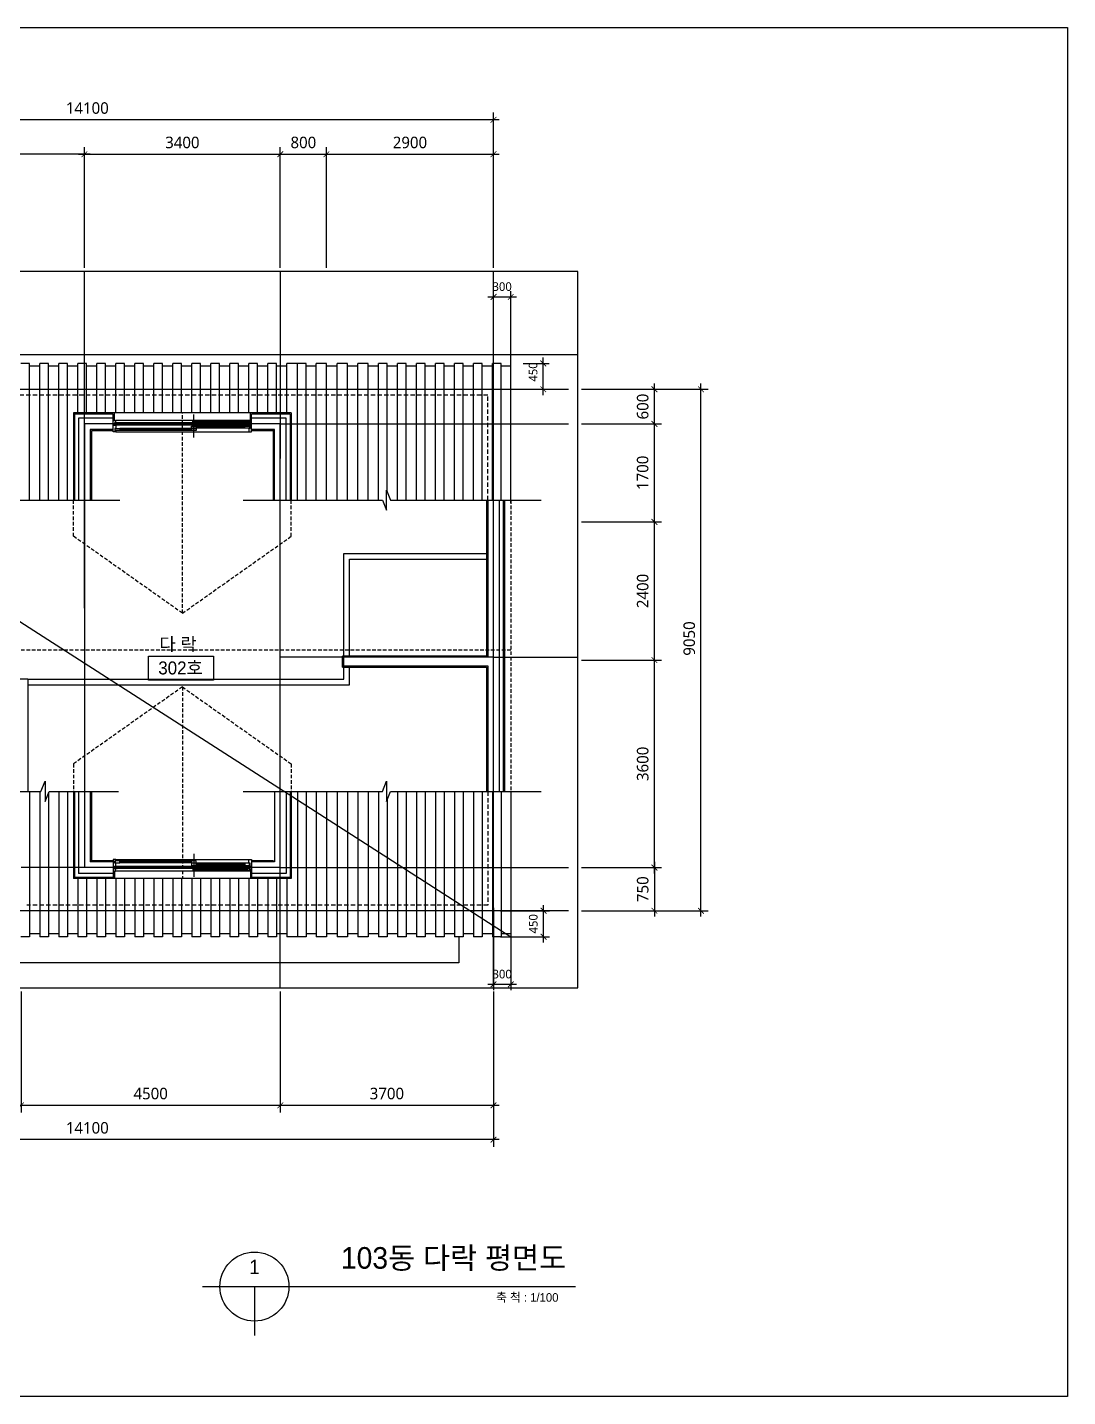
# Model space of a CAD drawing. Extents: x 11416736 to 11582377, y -14295679 to -14163266.
# Drawn here: x 11496206 to 11514260, y -14231663 to -14207903 of the extents above; entities that cross this region are included whole.
import ezdxf
from ezdxf.enums import TextEntityAlignment as Align

# ---------------------------------------------------------------- set-up
doc = ezdxf.new("R2010")
doc.units = 0
doc.header["$LTSCALE"] = 50
doc.header["$MEASUREMENT"] = 0
doc.linetypes.add('HID', pattern=[2.3, 1.5, -0.8])
doc.linetypes.add('HIDDEN', pattern=[0.375, 0.25, -0.125])
doc.layers.get('0').update_dxf_attribs({"linetype": 'CONTINUOUS'})
doc.layers.get('DEFPOINTS').update_dxf_attribs({"linetype": 'CONTINUOUS'})
for name, color, linetype in [('! 01 진한선', 2, 'CONTINUOUS'), ('! 02 중간선_01', 3, 'CONTINUOUS'), ('! 04 가는선_01', 253, 'CONTINUOUS'), ('! 05 가는선_02', 252, 'CONTINUOUS'), ('! 06 중심선', 11, 'CONTINUOUS'), ('! 10 계단', 9, 'CONTINUOUS'), ('! 19 점선', 13, 'HIDDEN'), ('! 22 text 진한선', 7, 'CONTINUOUS'), ('! 24 치수선', 1, 'CONTINUOUS'), ('! 32 스크린 75', 155, 'CONTINUOUS'), ('- 02 내력벽', 2, 'CONTINUOUS'), ('- 04 마감선 01', 125, 'CONTINUOUS'), ('6', 6, 'CONTINUOUS')]:
    doc.layers.add(name, color=color, linetype=linetype)
doc.styles.add('굴림', font='Gulim.ttf')
doc.styles.add('맑은 고딕', font='malgun.ttf')
doc.dimstyles.new('100-main', dxfattribs={"dimscale": 100, "dimtxt": 2, "dimasz": 1, "dimexe": 1.25, "dimexo": 0.625, "dimgap": 1, "dimtad": 1, "dimdec": 0, "dimtxsty": '맑은 고딕', "dimblk": 'ARCHTICK', "dimcen": 2.5, "dimdle": 1, "dimclrt": 7, "dimadec": 0, "dimazin": 0, "dimtfac": 1, "dimtdec": 0, "dimtix": 1, "dimtmove": 0, "dimatfit": 3, "dimldrblk": 'DOT', "dimfxl": 0, "dimarcsym": 0})
doc.dimstyles.new('100-sub', dxfattribs={"dimscale": 100, "dimtxt": 1.5, "dimasz": 1, "dimexe": 1, "dimexo": 0.625, "dimgap": 1, "dimtad": 1, "dimdec": 0, "dimtxsty": '맑은 고딕', "dimblk": 'ARCHTICK', "dimcen": 2.5, "dimdle": 1, "dimclrt": 7, "dimadec": 0, "dimazin": 0, "dimtfac": 1, "dimtdec": 0, "dimtix": 1, "dimtmove": 0, "dimatfit": 3, "dimldrblk": 'DOT', "dimfxl": 0, "dimarcsym": 0})

# ---------------------------------------------------------------- blocks, each defined once
blk = doc.blocks.new('_ARCHTICK')
at = {"color": 0, "linetype": 'ByBlock', "const_width": 0.15}
blk.add_lwpolyline([(-0.5, -0.5), (0.5, 0.5)], dxfattribs=at)
blk = doc.blocks.new('*D23')
at = {"layer": '! 24 치수선', "color": 0, "lineweight": -2}
for p, q in [((11504296, -14213853), (11504296, -14212480)), ((11504596, -14213853), (11504596, -14212480)), ((11504196, -14212580), (11504696, -14212580))]:
    blk.add_line(p, q, dxfattribs=at)
at = {"layer": 'DEFPOINTS', "color": 0}
for p in [(11504596, -14212580), (11504296, -14213916), (11504596, -14213916)]:
    blk.add_point(p, dxfattribs=at)
at = {"layer": '! 24 치수선', "color": 0, "linetype": 'ByBlock', "lineweight": -2, "xscale": 100, "yscale": 100, "zscale": 100, "rotation": 180}
blk.add_blockref('_ARCHTICK', (11504296, -14212580), dxfattribs=at)
at = {"layer": '! 24 치수선', "color": 0, "linetype": 'ByBlock', "lineweight": -2, "xscale": 100, "yscale": 100, "zscale": 100}
blk.add_blockref('_ARCHTICK', (11504596, -14212580), dxfattribs=at)
at = {"layer": '! 24 치수선', "color": 7, "ltscale": 30, "insert": (11504446, -14212402), "char_height": 150, "attachment_point": 5, "style": '맑은 고딕'}
blk.add_mtext('300', dxfattribs=at)
blk = doc.blocks.new('_Dot')
at = {"color": 0, "linetype": 'ByBlock', "lineweight": -2}
blk.add_line((-0.5, 0), (-1, 0), dxfattribs=at)
at = {"color": 0, "linetype": 'ByBlock', "const_width": 0.5}
blk.add_lwpolyline([(-0.25, 0, 1), (0.25, 0, 1)], format="xyb", close=True, dxfattribs=at)
blk = doc.blocks.new('*D24')
at = {"layer": '! 24 치수선', "color": 0, "lineweight": -2}
for p, q in [((11504296, -14223180), (11504296, -14224609)), ((11504596, -14223030), (11504596, -14224609)), ((11504696, -14224509), (11504196, -14224509))]:
    blk.add_line(p, q, dxfattribs=at)
at = {"layer": 'DEFPOINTS', "color": 0}
for p in [(11504596, -14222967), (11504296, -14223117), (11504296, -14224509)]:
    blk.add_point(p, dxfattribs=at)
at = {"layer": '! 24 치수선', "color": 0, "linetype": 'ByBlock', "lineweight": -2, "xscale": 100, "yscale": 100, "zscale": 100, "rotation": 180}
blk.add_blockref('_ARCHTICK', (11504296, -14224509), dxfattribs=at)
at = {"layer": '! 24 치수선', "color": 0, "linetype": 'ByBlock', "lineweight": -2, "xscale": 100, "yscale": 100, "zscale": 100}
blk.add_blockref('_ARCHTICK', (11504596, -14224509), dxfattribs=at)
at = {"layer": '! 24 치수선', "color": 7, "ltscale": 30, "insert": (11504446, -14224332), "char_height": 150, "attachment_point": 5, "style": '맑은 고딕'}
blk.add_mtext('300', dxfattribs=at)
blk = doc.blocks.new('*D25')
at = {"layer": '! 24 치수선', "color": 0, "lineweight": -2}
for p, q in [((11505160, -14214283), (11505160, -14213633)), ((11504808, -14213733), (11505260, -14213733)), ((11504808, -14214183), (11505260, -14214183))]:
    blk.add_line(p, q, dxfattribs=at)
at = {"layer": 'DEFPOINTS', "color": 0}
for p in [(11504746, -14213733), (11505160, -14213733), (11504746, -14214183)]:
    blk.add_point(p, dxfattribs=at)
at = {"layer": '! 24 치수선', "color": 0, "linetype": 'ByBlock', "lineweight": -2, "xscale": 100, "yscale": 100, "zscale": 100}
for p, rotation in [((11505160, -14213733), 90), ((11505160, -14214183), 270)]:
    blk.add_blockref('_ARCHTICK', p, dxfattribs=dict(at, rotation=rotation))
at = {"layer": '! 24 치수선', "color": 7, "ltscale": 30, "insert": (11504983, -14213883), "char_height": 150, "attachment_point": 5, "rotation": 90, "style": '맑은 고딕'}
blk.add_mtext('450', dxfattribs=at)
blk = doc.blocks.new('*D26')
at = {"layer": '! 24 치수선', "color": 0, "lineweight": -2}
for p, q in [((11505165, -14223783), (11505165, -14223133)), ((11504417, -14223233), (11505265, -14223233)), ((11504417, -14223683), (11505265, -14223683))]:
    blk.add_line(p, q, dxfattribs=at)
at = {"layer": 'DEFPOINTS', "color": 0}
for p in [(11504354, -14223233), (11505165, -14223233), (11504354, -14223683)]:
    blk.add_point(p, dxfattribs=at)
at = {"layer": '! 24 치수선', "color": 0, "linetype": 'ByBlock', "lineweight": -2, "xscale": 100, "yscale": 100, "zscale": 100}
for p, rotation in [((11505165, -14223233), 90), ((11505165, -14223683), 270)]:
    blk.add_blockref('_ARCHTICK', p, dxfattribs=dict(at, rotation=rotation))
at = {"layer": '! 24 치수선', "color": 7, "ltscale": 30, "insert": (11504987, -14223458), "char_height": 150, "attachment_point": 5, "rotation": 90, "style": '맑은 고딕'}
blk.add_mtext('450', dxfattribs=at)
blk = doc.blocks.new('*D42')
at = {"layer": '! 24 치수선', "color": 0, "lineweight": -2}
for p, q in [((11496096, -14224635), (11496096, -14226733)), ((11500596, -14224635), (11500596, -14226733)), ((11495996, -14226608), (11500696, -14226608))]:
    blk.add_line(p, q, dxfattribs=at)
at = {"layer": 'DEFPOINTS', "color": 0}
for p in [(11496096, -14224572), (11500596, -14224572), (11500596, -14226608)]:
    blk.add_point(p, dxfattribs=at)
at = {"layer": '! 24 치수선', "color": 0, "linetype": 'ByBlock', "lineweight": -2, "xscale": 100, "yscale": 100, "zscale": 100, "rotation": 180}
blk.add_blockref('_ARCHTICK', (11496096, -14226608), dxfattribs=at)
at = {"layer": '! 24 치수선', "color": 0, "linetype": 'ByBlock', "lineweight": -2, "xscale": 100, "yscale": 100, "zscale": 100}
blk.add_blockref('_ARCHTICK', (11500596, -14226608), dxfattribs=at)
at = {"layer": '! 24 치수선', "color": 7, "ltscale": 30, "insert": (11498346, -14226405), "char_height": 200, "attachment_point": 5, "style": '맑은 고딕'}
blk.add_mtext('4500', dxfattribs=at)
blk = doc.blocks.new('*D43')
at = {"layer": '! 24 치수선', "color": 0, "lineweight": -2}
for p, q in [((11500596, -14224635), (11500596, -14226733)), ((11504296, -14224635), (11504296, -14226733)), ((11500496, -14226608), (11504396, -14226608))]:
    blk.add_line(p, q, dxfattribs=at)
at = {"layer": 'DEFPOINTS', "color": 0}
for p in [(11500596, -14224572), (11504296, -14224572), (11504296, -14226608)]:
    blk.add_point(p, dxfattribs=at)
at = {"layer": '! 24 치수선', "color": 0, "linetype": 'ByBlock', "lineweight": -2, "xscale": 100, "yscale": 100, "zscale": 100, "rotation": 180}
blk.add_blockref('_ARCHTICK', (11500596, -14226608), dxfattribs=at)
at = {"layer": '! 24 치수선', "color": 0, "linetype": 'ByBlock', "lineweight": -2, "xscale": 100, "yscale": 100, "zscale": 100}
blk.add_blockref('_ARCHTICK', (11504296, -14226608), dxfattribs=at)
at = {"layer": '! 24 치수선', "color": 7, "ltscale": 30, "insert": (11502446, -14226405), "char_height": 200, "attachment_point": 5, "style": '맑은 고딕'}
blk.add_mtext('3700', dxfattribs=at)
blk = doc.blocks.new('*D44')
at = {"layer": '! 24 치수선', "color": 0, "lineweight": -2}
for p, q in [((11490196, -14224635), (11490196, -14227329)), ((11504296, -14224635), (11504296, -14227329)), ((11504396, -14227204), (11490096, -14227204))]:
    blk.add_line(p, q, dxfattribs=at)
at = {"layer": 'DEFPOINTS', "color": 0}
for p in [(11490196, -14224572), (11504296, -14224572), (11490196, -14227204)]:
    blk.add_point(p, dxfattribs=at)
at = {"layer": '! 24 치수선', "color": 0, "linetype": 'ByBlock', "lineweight": -2, "xscale": 100, "yscale": 100, "zscale": 100, "rotation": 180}
blk.add_blockref('_ARCHTICK', (11490196, -14227204), dxfattribs=at)
at = {"layer": '! 24 치수선', "color": 0, "linetype": 'ByBlock', "lineweight": -2, "xscale": 100, "yscale": 100, "zscale": 100}
blk.add_blockref('_ARCHTICK', (11504296, -14227204), dxfattribs=at)
at = {"layer": '! 24 치수선', "color": 7, "ltscale": 30, "insert": (11497246, -14227000), "char_height": 200, "attachment_point": 5, "style": '맑은 고딕'}
blk.add_mtext('14100', dxfattribs=at)
blk = doc.blocks.new('*D46')
at = {"layer": '! 24 치수선', "color": 0, "lineweight": -2}
for p, q in [((11507897, -14223333), (11507897, -14214083)), ((11505821, -14214183), (11508022, -14214183)), ((11505821, -14223233), (11508022, -14223233))]:
    blk.add_line(p, q, dxfattribs=at)
at = {"layer": 'DEFPOINTS', "color": 0}
for p in [(11505759, -14214183), (11507897, -14214183), (11505759, -14223233)]:
    blk.add_point(p, dxfattribs=at)
at = {"layer": '! 24 치수선', "color": 0, "linetype": 'ByBlock', "lineweight": -2, "xscale": 100, "yscale": 100, "zscale": 100}
for p, rotation in [((11507897, -14214183), 90), ((11507897, -14223233), 270)]:
    blk.add_blockref('_ARCHTICK', p, dxfattribs=dict(at, rotation=rotation))
at = {"layer": '! 24 치수선', "color": 7, "ltscale": 30, "insert": (11507694, -14218508), "char_height": 200, "attachment_point": 5, "rotation": 90, "style": '맑은 고딕'}
blk.add_mtext('9050', dxfattribs=at)
blk = doc.blocks.new('*D47')
at = {"layer": '! 24 치수선', "color": 0, "lineweight": -2}
for p, q in [((11505821, -14218883), (11507214, -14218883)), ((11507089, -14222583), (11507089, -14218783)), ((11505821, -14222483), (11507214, -14222483))]:
    blk.add_line(p, q, dxfattribs=at)
at = {"layer": 'DEFPOINTS', "color": 0}
for p in [(11505759, -14218883), (11507089, -14218883), (11505759, -14222483)]:
    blk.add_point(p, dxfattribs=at)
at = {"layer": '! 24 치수선', "color": 0, "linetype": 'ByBlock', "lineweight": -2, "xscale": 100, "yscale": 100, "zscale": 100}
for p, rotation in [((11507089, -14218883), 90), ((11507089, -14222483), 270)]:
    blk.add_blockref('_ARCHTICK', p, dxfattribs=dict(at, rotation=rotation))
at = {"layer": '! 24 치수선', "color": 7, "ltscale": 30, "insert": (11506886, -14220683), "char_height": 200, "attachment_point": 5, "rotation": 90, "style": '맑은 고딕'}
blk.add_mtext('3600', dxfattribs=at)
blk = doc.blocks.new('*D48')
at = {"layer": '! 24 치수선', "color": 0, "lineweight": -2}
for p, q in [((11505821, -14214783), (11507214, -14214783)), ((11507089, -14216583), (11507089, -14214683)), ((11505821, -14216483), (11507214, -14216483))]:
    blk.add_line(p, q, dxfattribs=at)
at = {"layer": 'DEFPOINTS', "color": 0}
for p in [(11505759, -14214783), (11507089, -14214783), (11505759, -14216483)]:
    blk.add_point(p, dxfattribs=at)
at = {"layer": '! 24 치수선', "color": 0, "linetype": 'ByBlock', "lineweight": -2, "xscale": 100, "yscale": 100, "zscale": 100}
for p, rotation in [((11507089, -14214783), 90), ((11507089, -14216483), 270)]:
    blk.add_blockref('_ARCHTICK', p, dxfattribs=dict(at, rotation=rotation))
at = {"layer": '! 24 치수선', "color": 7, "ltscale": 30, "insert": (11506885, -14215633), "char_height": 200, "attachment_point": 5, "rotation": 90, "style": '맑은 고딕'}
blk.add_mtext('1700', dxfattribs=at)
blk = doc.blocks.new('*D49')
at = {"layer": '! 24 치수선', "color": 0, "lineweight": -2}
for p, q in [((11507089, -14214883), (11507089, -14214083)), ((11505821, -14214183), (11507214, -14214183)), ((11505821, -14214783), (11507214, -14214783))]:
    blk.add_line(p, q, dxfattribs=at)
at = {"layer": 'DEFPOINTS', "color": 0}
for p in [(11505759, -14214183), (11507089, -14214183), (11505759, -14214783)]:
    blk.add_point(p, dxfattribs=at)
at = {"layer": '! 24 치수선', "color": 0, "linetype": 'ByBlock', "lineweight": -2, "xscale": 100, "yscale": 100, "zscale": 100}
for p, rotation in [((11507089, -14214183), 90), ((11507089, -14214783), 270)]:
    blk.add_blockref('_ARCHTICK', p, dxfattribs=dict(at, rotation=rotation))
at = {"layer": '! 24 치수선', "color": 7, "ltscale": 30, "insert": (11506886, -14214483), "char_height": 200, "attachment_point": 5, "rotation": 90, "style": '맑은 고딕'}
blk.add_mtext('600', dxfattribs=at)
blk = doc.blocks.new('*D50')
at = {"layer": '! 24 치수선', "color": 0, "lineweight": -2}
for p, q in [((11505821, -14222483), (11507214, -14222483)), ((11507089, -14222383), (11507089, -14223333)), ((11505821, -14223233), (11507214, -14223233))]:
    blk.add_line(p, q, dxfattribs=at)
at = {"layer": 'DEFPOINTS', "color": 0}
for p in [(11505759, -14222483), (11505759, -14223233), (11507089, -14223233)]:
    blk.add_point(p, dxfattribs=at)
at = {"layer": '! 24 치수선', "color": 0, "linetype": 'ByBlock', "lineweight": -2, "xscale": 100, "yscale": 100, "zscale": 100}
for p, rotation in [((11507089, -14222483), 90), ((11507089, -14223233), 270)]:
    blk.add_blockref('_ARCHTICK', p, dxfattribs=dict(at, rotation=rotation))
at = {"layer": '! 24 치수선', "color": 7, "ltscale": 30, "insert": (11506886, -14222858), "char_height": 200, "attachment_point": 5, "rotation": 90, "style": '맑은 고딕'}
blk.add_mtext('750', dxfattribs=at)
blk = doc.blocks.new('*D51')
at = {"layer": '! 24 치수선', "color": 0, "lineweight": -2}
for p, q in [((11505821, -14216483), (11507214, -14216483)), ((11507089, -14218983), (11507089, -14216383)), ((11505821, -14218883), (11507214, -14218883))]:
    blk.add_line(p, q, dxfattribs=at)
at = {"layer": 'DEFPOINTS', "color": 0}
for p in [(11505759, -14216483), (11507089, -14216483), (11505759, -14218883)]:
    blk.add_point(p, dxfattribs=at)
at = {"layer": '! 24 치수선', "color": 0, "linetype": 'ByBlock', "lineweight": -2, "xscale": 100, "yscale": 100, "zscale": 100}
for p, rotation in [((11507089, -14216483), 90), ((11507089, -14218883), 270)]:
    blk.add_blockref('_ARCHTICK', p, dxfattribs=dict(at, rotation=rotation))
at = {"layer": '! 24 치수선', "color": 7, "ltscale": 30, "insert": (11506886, -14217683), "char_height": 200, "attachment_point": 5, "rotation": 90, "style": '맑은 고딕'}
blk.add_mtext('2400', dxfattribs=at)
blk = doc.blocks.new('*D52')
at = {"layer": '! 24 치수선', "color": 0, "lineweight": -2}
for p, q in [((11497096, -14210104), (11500696, -14210104)), ((11497196, -14212077), (11497196, -14209979)), ((11500596, -14212077), (11500596, -14209979))]:
    blk.add_line(p, q, dxfattribs=at)
at = {"layer": 'DEFPOINTS', "color": 0}
for p in [(11500596, -14210104), (11497196, -14212139), (11500596, -14212139)]:
    blk.add_point(p, dxfattribs=at)
at = {"layer": '! 24 치수선', "color": 0, "linetype": 'ByBlock', "lineweight": -2, "xscale": 100, "yscale": 100, "zscale": 100, "rotation": 180}
blk.add_blockref('_ARCHTICK', (11497196, -14210104), dxfattribs=at)
at = {"layer": '! 24 치수선', "color": 0, "linetype": 'ByBlock', "lineweight": -2, "xscale": 100, "yscale": 100, "zscale": 100}
blk.add_blockref('_ARCHTICK', (11500596, -14210104), dxfattribs=at)
at = {"layer": '! 24 치수선', "color": 7, "ltscale": 30, "insert": (11498896, -14209901), "char_height": 200, "attachment_point": 5, "style": '맑은 고딕'}
blk.add_mtext('3400', dxfattribs=at)
blk = doc.blocks.new('*D53')
at = {"layer": '! 24 치수선', "color": 0, "lineweight": -2}
for p, q in [((11501296, -14210104), (11504396, -14210104)), ((11501396, -14212077), (11501396, -14209979)), ((11504296, -14212077), (11504296, -14209979))]:
    blk.add_line(p, q, dxfattribs=at)
at = {"layer": 'DEFPOINTS', "color": 0}
for p in [(11504296, -14210104), (11501396, -14212139), (11504296, -14212139)]:
    blk.add_point(p, dxfattribs=at)
at = {"layer": '! 24 치수선', "color": 0, "linetype": 'ByBlock', "lineweight": -2, "xscale": 100, "yscale": 100, "zscale": 100, "rotation": 180}
blk.add_blockref('_ARCHTICK', (11501396, -14210104), dxfattribs=at)
at = {"layer": '! 24 치수선', "color": 0, "linetype": 'ByBlock', "lineweight": -2, "xscale": 100, "yscale": 100, "zscale": 100}
blk.add_blockref('_ARCHTICK', (11504296, -14210104), dxfattribs=at)
at = {"layer": '! 24 치수선', "color": 7, "ltscale": 30, "insert": (11502846, -14209901), "char_height": 200, "attachment_point": 5, "style": '맑은 고딕'}
blk.add_mtext('2900', dxfattribs=at)
blk = doc.blocks.new('*D54')
at = {"layer": '! 24 치수선', "color": 0, "lineweight": -2}
for p, q in [((11490196, -14212077), (11490196, -14209383)), ((11504296, -14212077), (11504296, -14209383)), ((11504396, -14209508), (11490096, -14209508))]:
    blk.add_line(p, q, dxfattribs=at)
at = {"layer": 'DEFPOINTS', "color": 0}
for p in [(11490196, -14209508), (11490196, -14212139), (11504296, -14212139)]:
    blk.add_point(p, dxfattribs=at)
at = {"layer": '! 24 치수선', "color": 0, "linetype": 'ByBlock', "lineweight": -2, "xscale": 100, "yscale": 100, "zscale": 100, "rotation": 180}
blk.add_blockref('_ARCHTICK', (11490196, -14209508), dxfattribs=at)
at = {"layer": '! 24 치수선', "color": 0, "linetype": 'ByBlock', "lineweight": -2, "xscale": 100, "yscale": 100, "zscale": 100}
blk.add_blockref('_ARCHTICK', (11504296, -14209508), dxfattribs=at)
at = {"layer": '! 24 치수선', "color": 7, "ltscale": 30, "insert": (11497246, -14209304), "char_height": 200, "attachment_point": 5, "style": '맑은 고딕'}
blk.add_mtext('14100', dxfattribs=at)
blk = doc.blocks.new('*D55')
at = {"layer": '! 24 치수선', "color": 0, "lineweight": -2}
for p, q in [((11497296, -14210104), (11494196, -14210104)), ((11494296, -14212077), (11494296, -14209979)), ((11497196, -14212077), (11497196, -14209979))]:
    blk.add_line(p, q, dxfattribs=at)
at = {"layer": 'DEFPOINTS', "color": 0}
for p in [(11494296, -14210104), (11494296, -14212139), (11497196, -14212139)]:
    blk.add_point(p, dxfattribs=at)
at = {"layer": '! 24 치수선', "color": 0, "linetype": 'ByBlock', "lineweight": -2, "xscale": 100, "yscale": 100, "zscale": 100, "rotation": 180}
blk.add_blockref('_ARCHTICK', (11494296, -14210104), dxfattribs=at)
at = {"layer": '! 24 치수선', "color": 0, "linetype": 'ByBlock', "lineweight": -2, "xscale": 100, "yscale": 100, "zscale": 100}
blk.add_blockref('_ARCHTICK', (11497196, -14210104), dxfattribs=at)
at = {"layer": '! 24 치수선', "color": 7, "ltscale": 30, "insert": (11495746, -14209901), "char_height": 200, "attachment_point": 5, "style": '맑은 고딕'}
blk.add_mtext('2900', dxfattribs=at)
blk = doc.blocks.new('*D56')
at = {"layer": '! 24 치수선', "color": 0, "lineweight": -2}
for p, q in [((11500496, -14210104), (11501496, -14210104)), ((11500596, -14212077), (11500596, -14209979)), ((11501396, -14212077), (11501396, -14209979))]:
    blk.add_line(p, q, dxfattribs=at)
at = {"layer": 'DEFPOINTS', "color": 0}
for p in [(11501396, -14210104), (11500596, -14212139), (11501396, -14212139)]:
    blk.add_point(p, dxfattribs=at)
at = {"layer": '! 24 치수선', "color": 0, "linetype": 'ByBlock', "lineweight": -2, "xscale": 100, "yscale": 100, "zscale": 100, "rotation": 180}
blk.add_blockref('_ARCHTICK', (11500596, -14210104), dxfattribs=at)
at = {"layer": '! 24 치수선', "color": 0, "linetype": 'ByBlock', "lineweight": -2, "xscale": 100, "yscale": 100, "zscale": 100}
blk.add_blockref('_ARCHTICK', (11501396, -14210104), dxfattribs=at)
at = {"layer": '! 24 치수선', "color": 7, "ltscale": 30, "insert": (11500996, -14209901), "char_height": 200, "attachment_point": 5, "style": '맑은 고딕'}
blk.add_mtext('800', dxfattribs=at)

msp = doc.modelspace()

# ---------------------------------------------------------------- linework, layer by layer
at = {"layer": '! 01 진한선'}
for points in [[(11493722.9, -14216105.9), (11495587.6, -14216105.9), (11495657.6, -14216280.9), (11495657.6, -14215930.9), (11495727.6, -14216105.9), (11497813.2, -14216105.9)], [(11499953.5, -14216105.9), (11502368.9, -14216105.9), (11502438.9, -14216280.9), (11502438.9, -14215930.9), (11502508.9, -14216105.9), (11505122.5, -14216105.9)], [(11495524.2, -14221161.1), (11496442.1, -14221161.1), (11496512.1, -14220986.1), (11496512.1, -14221336.1), (11496582.1, -14221161.1), (11497785.1, -14221161.1)], [(11499953.5, -14221161.1), (11502368.9, -14221161.1), (11502438.9, -14220986.1), (11502438.9, -14221336.1), (11502508.9, -14221161.1), (11505122.5, -14221161.1)]]:
    msp.add_lwpolyline(points, dxfattribs=at)
at = {"layer": '! 02 중간선_01', "color": 3}
for p, q in [((11496239.9, -14213733.5), (11496089.9, -14213733.5)), ((11496419.9, -14213783.5), (11496239.9, -14213783.5)), ((11496569.9, -14213733.5), (11496419.9, -14213733.5)), ((11496749.9, -14213783.5), (11496569.9, -14213783.5)), ((11496899.9, -14213733.5), (11496749.9, -14213733.5)), ((11497079.9, -14213783.5), (11496899.9, -14213783.5)), ((11497229.9, -14213733.5), (11497079.9, -14213733.5)), ((11497409.9, -14213783.5), (11497229.9, -14213783.5)), ((11497559.9, -14213733.5), (11497409.9, -14213733.5)), ((11497739.9, -14213783.5), (11497559.9, -14213783.5)), ((11497889.9, -14213733.5), (11497739.9, -14213733.5)), ((11498069.9, -14213783.5), (11497889.9, -14213783.5)), ((11498219.9, -14213733.5), (11498069.9, -14213733.5)), ((11498399.9, -14213783.5), (11498219.9, -14213783.5)), ((11498549.9, -14213733.5), (11498399.9, -14213733.5)), ((11498729.9, -14213783.5), (11498549.9, -14213783.5)), ((11498879.9, -14213733.5), (11498729.9, -14213733.5)), ((11499059.9, -14213783.5), (11498879.9, -14213783.5)), ((11499209.9, -14213733.5), (11499059.9, -14213733.5)), ((11499389.9, -14213783.5), (11499209.9, -14213783.5)), ((11499539.9, -14213733.5), (11499389.9, -14213733.5)), ((11499719.9, -14213783.5), (11499539.9, -14213783.5)), ((11499869.9, -14213733.5), (11499719.9, -14213733.5)), ((11500049.9, -14213783.5), (11499869.9, -14213783.5)), ((11500199.9, -14213733.5), (11500049.9, -14213733.5)), ((11500379.9, -14213783.5), (11500199.9, -14213783.5)), ((11500529.9, -14213733.5), (11500379.9, -14213733.5)), ((11500709.9, -14213783.5), (11500529.9, -14213783.5)), ((11500895.9, -14213733.5), (11500709.9, -14213733.5)), ((11501045.9, -14213733.5), (11500859.9, -14213733.5)), ((11501045.9, -14213783.5), (11501045.9, -14213733.5)), ((11501219.9, -14213783.5), (11501045.9, -14213783.5)), ((11501399.9, -14213733.5), (11501219.9, -14213733.5)), ((11501579.9, -14213783.5), (11501399.9, -14213783.5)), ((11501759.9, -14213733.5), (11501579.9, -14213733.5)), ((11501939.9, -14213783.5), (11501759.9, -14213783.5)), ((11502119.9, -14213733.5), (11501939.9, -14213733.5)), ((11502299.9, -14213783.5), (11502119.9, -14213783.5)), ((11502449.9, -14213733.5), (11502299.9, -14213733.5)), ((11502629.9, -14213783.5), (11502449.9, -14213783.5)), ((11502779.9, -14213733.5), (11502629.9, -14213733.5)), ((11502959.9, -14213783.5), (11502779.9, -14213783.5)), ((11503109.9, -14213733.5), (11502959.9, -14213733.5)), ((11503289.9, -14213783.5), (11503109.9, -14213783.5)), ((11503439.9, -14213733.5), (11503289.9, -14213733.5)), ((11503619.9, -14213783.5), (11503439.9, -14213783.5)), ((11503769.9, -14213733.5), (11503619.9, -14213733.5)), ((11503949.9, -14213783.5), (11503769.9, -14213783.5)), ((11504099.9, -14213733.5), (11503949.9, -14213733.5)), ((11504279.9, -14213783.5), (11504099.9, -14213783.5)), ((11504429.9, -14213733.5), (11504279.9, -14213733.5)), ((11504595.9, -14213783.5), (11504429.9, -14213783.5)), ((11504595.9, -14216155.9), (11504595.9, -14213783.5)), ((11504595.9, -14221161.1), (11504595.9, -14223633.5)), ((11496239.9, -14223683.5), (11496089.9, -14223683.5)), ((11496419.9, -14223633.5), (11496239.9, -14223633.5)), ((11496569.9, -14223683.5), (11496419.9, -14223683.5)), ((11496749.9, -14223633.5), (11496569.9, -14223633.5)), ((11496899.9, -14223683.5), (11496749.9, -14223683.5)), ((11497079.9, -14223633.5), (11496899.9, -14223633.5)), ((11497229.9, -14223683.5), (11497079.9, -14223683.5)), ((11497409.9, -14223633.5), (11497229.9, -14223633.5)), ((11497559.9, -14223683.5), (11497409.9, -14223683.5)), ((11497739.9, -14223633.5), (11497559.9, -14223633.5)), ((11497889.9, -14223683.5), (11497739.9, -14223683.5)), ((11498069.9, -14223633.5), (11497889.9, -14223633.5)), ((11498219.9, -14223683.5), (11498069.9, -14223683.5)), ((11498399.9, -14223633.5), (11498219.9, -14223633.5)), ((11498549.9, -14223683.5), (11498399.9, -14223683.5)), ((11498729.9, -14223633.5), (11498549.9, -14223633.5)), ((11498879.9, -14223683.5), (11498729.9, -14223683.5)), ((11499059.9, -14223633.5), (11498879.9, -14223633.5)), ((11499209.9, -14223683.5), (11499059.9, -14223683.5)), ((11499389.9, -14223633.5), (11499209.9, -14223633.5)), ((11499539.9, -14223683.5), (11499389.9, -14223683.5)), ((11499719.9, -14223633.5), (11499539.9, -14223633.5)), ((11499869.9, -14223683.5), (11499719.9, -14223683.5)), ((11500049.9, -14223633.5), (11499869.9, -14223633.5)), ((11500199.9, -14223683.5), (11500049.9, -14223683.5)), ((11500379.9, -14223633.5), (11500199.9, -14223633.5)), ((11500529.9, -14223683.5), (11500379.9, -14223683.5)), ((11500709.9, -14223633.5), (11500529.9, -14223633.5)), ((11500895.9, -14223683.5), (11500709.9, -14223683.5)), ((11500895.9, -14223683.5), (11500895.9, -14223683.5)), ((11501045.9, -14223683.5), (11500895.9, -14223683.5)), ((11501219.9, -14223633.5), (11501045.9, -14223633.5)), ((11501045.9, -14223633.5), (11501045.9, -14223683.5)), ((11501399.9, -14223683.5), (11501219.9, -14223683.5)), ((11501579.9, -14223633.5), (11501399.9, -14223633.5)), ((11501759.9, -14223683.5), (11501579.9, -14223683.5)), ((11501939.9, -14223633.5), (11501759.9, -14223633.5)), ((11502119.9, -14223683.5), (11501939.9, -14223683.5)), ((11502299.9, -14223633.5), (11502119.9, -14223633.5)), ((11502449.9, -14223683.5), (11502299.9, -14223683.5)), ((11502629.9, -14223633.5), (11502449.9, -14223633.5)), ((11502779.9, -14223683.5), (11502629.9, -14223683.5)), ((11502959.9, -14223633.5), (11502779.9, -14223633.5)), ((11503109.9, -14223683.5), (11502959.9, -14223683.5)), ((11503289.9, -14223633.5), (11503109.9, -14223633.5)), ((11503439.9, -14223683.5), (11503289.9, -14223683.5)), ((11503619.9, -14223633.5), (11503439.9, -14223633.5)), ((11503769.9, -14223683.5), (11503619.9, -14223683.5)), ((11503949.9, -14223633.5), (11503769.9, -14223633.5)), ((11504099.9, -14223683.5), (11503949.9, -14223683.5)), ((11504279.9, -14223633.5), (11504099.9, -14223633.5)), ((11504429.9, -14223683.5), (11504279.9, -14223683.5)), ((11504595.9, -14223633.5), (11504429.9, -14223633.5))]:
    msp.add_line(p, q, dxfattribs=at)
at = {"layer": '! 04 가는선_01', "ltscale": 30}
for p, q in [((11496239.9, -14216105.9), (11496239.9, -14213733.5)), ((11496419.9, -14216105.9), (11496419.9, -14213733.5)), ((11496569.9, -14216105.9), (11496569.9, -14213733.5)), ((11496749.9, -14216105.9), (11496749.9, -14213733.5)), ((11496899.9, -14216105.9), (11496899.9, -14213733.5)), ((11497079.9, -14214593.5), (11497079.9, -14213733.5)), ((11497229.9, -14214593.5), (11497229.9, -14213733.5)), ((11497409.9, -14214593.5), (11497409.9, -14213733.5)), ((11497559.9, -14214593.5), (11497559.9, -14213733.5)), ((11497739.9, -14214593.5), (11497739.9, -14213733.5)), ((11497889.9, -14214593.5), (11497889.9, -14213733.5)), ((11498069.9, -14214593.5), (11498069.9, -14213733.5)), ((11498219.9, -14214593.5), (11498219.9, -14213733.5)), ((11498399.9, -14214593.5), (11498399.9, -14213733.5)), ((11498549.9, -14214593.5), (11498549.9, -14213733.5)), ((11498729.9, -14214593.5), (11498729.9, -14213733.5)), ((11498879.9, -14214593.5), (11498879.9, -14213733.5)), ((11499059.9, -14214593.5), (11499059.9, -14213733.5)), ((11499209.9, -14214593.5), (11499209.9, -14213733.5)), ((11499389.9, -14214593.5), (11499389.9, -14213733.5)), ((11499539.9, -14214593.5), (11499539.9, -14213733.5)), ((11499719.9, -14214593.5), (11499719.9, -14213733.5)), ((11499869.9, -14214593.5), (11499869.9, -14213733.5)), ((11500049.9, -14214593.5), (11500049.9, -14213733.5)), ((11500199.9, -14214593.5), (11500199.9, -14213733.5)), ((11500379.9, -14214593.5), (11500379.9, -14213733.5)), ((11500529.9, -14214593.5), (11500529.9, -14213733.5)), ((11500709.9, -14214593.5), (11500709.9, -14213733.5)), ((11500895.9, -14216105.9), (11500895.9, -14213733.5)), ((11501045.9, -14216105.9), (11501045.9, -14213783.5)), ((11501219.9, -14216105.9), (11501219.9, -14213733.5)), ((11501399.9, -14216105.9), (11501399.9, -14213733.5)), ((11501579.9, -14216105.9), (11501579.9, -14213733.5)), ((11501759.9, -14216105.9), (11501759.9, -14213733.5)), ((11501939.9, -14216105.9), (11501939.9, -14213733.5)), ((11502119.9, -14216105.9), (11502119.9, -14213733.5)), ((11502299.9, -14216105.9), (11502299.9, -14213733.5)), ((11502449.9, -14215958.4), (11502449.9, -14213733.5)), ((11502629.9, -14216105.9), (11502629.9, -14213733.5)), ((11502779.9, -14216105.9), (11502779.9, -14213733.5)), ((11502959.9, -14216105.9), (11502959.9, -14213733.5)), ((11503109.9, -14216105.9), (11503109.9, -14213733.5)), ((11503289.9, -14216105.9), (11503289.9, -14213733.5)), ((11503439.9, -14216105.9), (11503439.9, -14213733.5)), ((11503619.9, -14216105.9), (11503619.9, -14213733.5)), ((11503769.9, -14216105.9), (11503769.9, -14213733.5)), ((11503949.9, -14216105.9), (11503949.9, -14213733.5)), ((11504099.9, -14216105.9), (11504099.9, -14213733.5)), ((11504279.9, -14216105.9), (11504279.9, -14213733.5)), ((11504429.9, -14216105.9), (11504429.9, -14213733.5)), ((11496239.9, -14221161.1), (11496239.9, -14223683.5)), ((11496419.9, -14221161.1), (11496419.9, -14223683.5)), ((11496569.9, -14221191.7), (11496569.9, -14223683.5)), ((11496749.9, -14221161.1), (11496749.9, -14223683.5)), ((11496899.9, -14221161.1), (11496899.9, -14223683.5)), ((11500895.9, -14221161.1), (11500895.9, -14223683.5)), ((11501045.9, -14221161.1), (11501045.9, -14223633.5)), ((11501219.9, -14221161.1), (11501219.9, -14223683.5)), ((11501399.9, -14221161.1), (11501399.9, -14223683.5)), ((11501579.9, -14221161.1), (11501579.9, -14223683.5)), ((11501759.9, -14221161.1), (11501759.9, -14223683.5)), ((11501939.9, -14221161.1), (11501939.9, -14223683.5)), ((11502119.9, -14221161.1), (11502119.9, -14223683.5)), ((11502299.9, -14221161.1), (11502299.9, -14223683.5)), ((11502449.9, -14221308.6), (11502449.9, -14223683.5)), ((11502629.9, -14221161.1), (11502629.9, -14223683.5)), ((11502779.9, -14221161.1), (11502779.9, -14223683.5)), ((11502959.9, -14221161.1), (11502959.9, -14223683.5)), ((11503109.9, -14221161.1), (11503109.9, -14223683.5)), ((11503289.9, -14221161.1), (11503289.9, -14223683.5)), ((11503439.9, -14221161.1), (11503439.9, -14223683.5)), ((11503619.9, -14221161.1), (11503619.9, -14223683.5)), ((11503769.9, -14221161.1), (11503769.9, -14223683.5)), ((11503949.9, -14221161.1), (11503949.9, -14223683.5)), ((11504099.9, -14221161.1), (11504099.9, -14223683.5)), ((11504279.9, -14221161.1), (11504279.9, -14223683.5)), ((11504429.9, -14221161.1), (11504429.9, -14223683.5)), ((11497079.9, -14222673.5), (11497079.9, -14223683.5)), ((11497229.9, -14222673.5), (11497229.9, -14223683.5)), ((11497409.9, -14222673.5), (11497409.9, -14223683.5)), ((11497559.9, -14222673.5), (11497559.9, -14223683.5)), ((11497739.9, -14222673.5), (11497739.9, -14223683.5)), ((11497889.9, -14222673.5), (11497889.9, -14223683.5)), ((11498069.9, -14222673.5), (11498069.9, -14223683.5)), ((11498219.9, -14222673.5), (11498219.9, -14223683.5)), ((11498399.9, -14222673.5), (11498399.9, -14223683.5)), ((11498549.9, -14222673.5), (11498549.9, -14223683.5)), ((11498729.9, -14222673.5), (11498729.9, -14223683.5)), ((11498879.9, -14222673.5), (11498879.9, -14223683.5)), ((11499059.9, -14222673.5), (11499059.9, -14223683.5)), ((11499209.9, -14222673.5), (11499209.9, -14223683.5)), ((11499389.9, -14222673.5), (11499389.9, -14223683.5)), ((11499539.9, -14222673.5), (11499539.9, -14223683.5)), ((11499719.9, -14222673.5), (11499719.9, -14223683.5)), ((11499869.9, -14222673.5), (11499869.9, -14223683.5)), ((11500049.9, -14222673.5), (11500049.9, -14223683.5)), ((11500199.9, -14222673.5), (11500199.9, -14223683.5)), ((11500379.9, -14222673.5), (11500379.9, -14223683.5)), ((11500529.9, -14222673.5), (11500529.9, -14223683.5)), ((11500709.9, -14222673.5), (11500709.9, -14223683.5))]:
    msp.add_line(p, q, dxfattribs=at)
at = {"layer": '! 05 가는선_02', "ltscale": 30}
for p, q in [((11500075.9, -14214593.5), (11497715.9, -14214593.5)), ((11500075.9, -14222673.5), (11497715.9, -14222673.5))]:
    msp.add_line(p, q, dxfattribs=at)
at = {"layer": '! 06 중심선'}
for p, q in [((11497195.9, -14217983.5), (11497195.9, -14212139.5)), ((11500595.9, -14212139.5), (11500595.9, -14215383.5)), ((11504295.9, -14224572.5), (11504295.9, -14212139.5)), ((11504295.9, -14224572.5), (11504295.9, -14212139.5)), ((11505758.9, -14213583.5), (11488562.5, -14213583.5)), ((11494295.9, -14214183.5), (11505595.9, -14214183.5)), ((11500595.9, -14214783.5), (11497195.9, -14214783.5)), ((11497195.9, -14214783.5), (11497195.9, -14222483.5)), ((11500595.9, -14214783.5), (11505596.8, -14214783.5)), ((11500595.9, -14224572.5), (11500595.9, -14214783.5)), ((11504295.9, -14218833.5), (11500595.9, -14218833.5)), ((11504295.9, -14218833.5), (11505758.9, -14218833.5)), ((11500595.9, -14224572.5), (11500595.9, -14221883.5)), ((11500595.9, -14222483.5), (11496095.9, -14222483.5)), ((11500595.9, -14222483.5), (11505595.9, -14222483.5)), ((11505595.9, -14223233.5), (11490195.9, -14223233.5))]:
    msp.add_line(p, q, dxfattribs=at)
at = {"layer": '! 10 계단', "ltscale": 30}
msp.add_lwpolyline([(11503695.9, -14223683.5), (11503695.9, -14224133.5), (11493120.9, -14224133.5), (11493120.9, -14223683.5)], dxfattribs=at)
at = {"layer": '! 19 점선', "linetype": 'HIDDEN', "ltscale": 5}
for p, q in [((11498895.9, -14218069.3), (11498895.9, -14214593.5)), ((11497005.9, -14216733.8), (11497005.9, -14216105.9)), ((11500785.9, -14216733.8), (11500785.9, -14216105.9)), ((11504595.9, -14216105.9), (11504595.9, -14221161.1)), ((11498895.9, -14218069.3), (11497005.9, -14216733.8)), ((11498895.9, -14218069.3), (11500785.9, -14216733.8)), ((11504595.9, -14218708.5), (11490195.9, -14218708.5)), ((11498895.9, -14219348), (11497005.9, -14220683.5)), ((11498895.9, -14219348), (11498895.9, -14222673.5)), ((11498895.9, -14219348), (11500785.9, -14220683.5)), ((11497005.9, -14220683.5), (11497005.9, -14221161.1)), ((11500785.9, -14220683.5), (11500785.9, -14221161.1))]:
    msp.add_line(p, q, dxfattribs=at)
at = {"layer": '! 22 text 진한선', "color": 3}
for p, q in [((11499248.1, -14229755), (11505721.8, -14229755)), ((11500147, -14229755), (11500147, -14230602.2))]:
    msp.add_line(p, q, dxfattribs=at)
msp.add_circle((11500147, -14229753.2), 599.3, dxfattribs=at)
at = {"layer": '! 32 스크린 75'}
for p, q in [((11499095.9, -14215021), (11499095.9, -14214621)), ((11499075.9, -14214766.5), (11497725.9, -14214766.5)), ((11500075.9, -14214723.5), (11497735.9, -14214723.5)), ((11500050.9, -14214803.5), (11497740.9, -14214803.5)), ((11499075.9, -14214777.5), (11497765.9, -14214777.5)), ((11499075.9, -14214785.5), (11497765.9, -14214785.5)), ((11499075.9, -14214796.5), (11497765.9, -14214796.5)), ((11499055.9, -14214864), (11497810.9, -14214864)), ((11499055.9, -14214881), (11497810.9, -14214881)), ((11500025.9, -14214730.5), (11499075.9, -14214730.5)), ((11500025.9, -14214741.5), (11499115.9, -14214741.5)), ((11500025.9, -14214749.5), (11499115.9, -14214749.5)), ((11500025.9, -14214760.5), (11499115.9, -14214760.5)), ((11499980.9, -14214823), (11499135.9, -14214823)), ((11499980.9, -14214840), (11499135.9, -14214840)), ((11499980.9, -14214858), (11499135.9, -14214858)), ((11497740.9, -14214923.5), (11500050.9, -14214923.5)), ((11499055.9, -14214899), (11497810.9, -14214899)), ((11499095.9, -14222246), (11499095.9, -14222646)), ((11497740.9, -14222343.5), (11500050.9, -14222343.5)), ((11500050.9, -14222463.5), (11497740.9, -14222463.5)), ((11499075.9, -14222470.5), (11497765.9, -14222470.5)), ((11499075.9, -14222481.5), (11497765.9, -14222481.5)), ((11499075.9, -14222489.5), (11497765.9, -14222489.5)), ((11499055.9, -14222368), (11497810.9, -14222368)), ((11499055.9, -14222386), (11497810.9, -14222386)), ((11499055.9, -14222403), (11497810.9, -14222403)), ((11499980.9, -14222409), (11499135.9, -14222409)), ((11499980.9, -14222427), (11499135.9, -14222427)), ((11499980.9, -14222444), (11499135.9, -14222444)), ((11499075.9, -14222500.5), (11497725.9, -14222500.5)), ((11500075.9, -14222543.5), (11497735.9, -14222543.5)), ((11500025.9, -14222536.5), (11499075.9, -14222536.5)), ((11500025.9, -14222506.5), (11499115.9, -14222506.5)), ((11500025.9, -14222517.5), (11499115.9, -14222517.5)), ((11500025.9, -14222525.5), (11499115.9, -14222525.5))]:
    msp.add_line(p, q, dxfattribs=at)
for points in [[(11497695.9, -14214748.5), (11497695.9, -14214723.5), (11497735.9, -14214723.5), (11497735.9, -14214763.5), (11497715.9, -14214763.5), (11497715.9, -14214803.5), (11497695.9, -14214803.5), (11497695.9, -14214778.5)], [(11500095.9, -14214748.5), (11500095.9, -14214723.5), (11500075.9, -14214723.5), (11500075.9, -14214763.5), (11500055.9, -14214763.5), (11500055.9, -14214803.5), (11500095.9, -14214803.5), (11500095.9, -14214778.5)], [(11497695.9, -14222518.5), (11497695.9, -14222543.5), (11497735.9, -14222543.5), (11497735.9, -14222503.5), (11497715.9, -14222503.5), (11497715.9, -14222463.5), (11497695.9, -14222463.5), (11497695.9, -14222488.5)], [(11500095.9, -14222518.5), (11500095.9, -14222543.5), (11500075.9, -14222543.5), (11500075.9, -14222503.5), (11500055.9, -14222503.5), (11500055.9, -14222463.5), (11500095.9, -14222463.5), (11500095.9, -14222488.5)]]:
    msp.add_lwpolyline(points, dxfattribs=at)
for points in [[(11497695.9, -14214803.5), (11497740.9, -14214803.5), (11497740.9, -14214861), (11497720.9, -14214861), (11497720.9, -14214902), (11497740.9, -14214902), (11497740.9, -14214923.5), (11497695.9, -14214923.5)], [(11497765.9, -14214796.5), (11497725.9, -14214796.5), (11497725.9, -14214766.5), (11497765.9, -14214766.5)], [(11497810.9, -14214899), (11497730.9, -14214899), (11497730.9, -14214864), (11497810.9, -14214864)], [(11499135.9, -14214858), (11499055.9, -14214858), (11499055.9, -14214823), (11499135.9, -14214823)], [(11499135.9, -14214899), (11499055.9, -14214899), (11499055.9, -14214864), (11499135.9, -14214864)], [(11499115.9, -14214760.5), (11499075.9, -14214760.5), (11499075.9, -14214730.5), (11499115.9, -14214730.5)], [(11499115.9, -14214796.5), (11499075.9, -14214796.5), (11499075.9, -14214766.5), (11499115.9, -14214766.5)], [(11500060.9, -14214858), (11499980.9, -14214858), (11499980.9, -14214823), (11500060.9, -14214823)], [(11500065.9, -14214760.5), (11500025.9, -14214760.5), (11500025.9, -14214730.5), (11500065.9, -14214730.5)], [(11500095.9, -14214803.5), (11500050.9, -14214803.5), (11500050.9, -14214820), (11500070.9, -14214820), (11500070.9, -14214861), (11500050.9, -14214861), (11500050.9, -14214923.5), (11500095.9, -14214923.5)], [(11497695.9, -14222463.5), (11497740.9, -14222463.5), (11497740.9, -14222406), (11497720.9, -14222406), (11497720.9, -14222365), (11497740.9, -14222365), (11497740.9, -14222343.5), (11497695.9, -14222343.5)], [(11497765.9, -14222470.5), (11497725.9, -14222470.5), (11497725.9, -14222500.5), (11497765.9, -14222500.5)], [(11497810.9, -14222368), (11497730.9, -14222368), (11497730.9, -14222403), (11497810.9, -14222403)], [(11499135.9, -14222368), (11499055.9, -14222368), (11499055.9, -14222403), (11499135.9, -14222403)], [(11499135.9, -14222409), (11499055.9, -14222409), (11499055.9, -14222444), (11499135.9, -14222444)], [(11499115.9, -14222470.5), (11499075.9, -14222470.5), (11499075.9, -14222500.5), (11499115.9, -14222500.5)], [(11500060.9, -14222409), (11499980.9, -14222409), (11499980.9, -14222444), (11500060.9, -14222444)], [(11500095.9, -14222463.5), (11500050.9, -14222463.5), (11500050.9, -14222447), (11500070.9, -14222447), (11500070.9, -14222406), (11500050.9, -14222406), (11500050.9, -14222343.5), (11500095.9, -14222343.5)], [(11499115.9, -14222506.5), (11499075.9, -14222506.5), (11499075.9, -14222536.5), (11499115.9, -14222536.5)], [(11500065.9, -14222506.5), (11500025.9, -14222506.5), (11500025.9, -14222536.5), (11500065.9, -14222536.5)]]:
    msp.add_lwpolyline(points, close=True, dxfattribs=at)
at = {"layer": '- 02 내력벽', "linetype": 'HID'}
for p, q in [((11504195.9, -14214283.5), (11494395.9, -14214283.5)), ((11504195.9, -14216105.9), (11504195.9, -14214283.5)), ((11504195.9, -14221161.1), (11504195.9, -14223133.5)), ((11504195.9, -14223133.5), (11496195.9, -14223133.5))]:
    msp.add_line(p, q, dxfattribs=at)
at = {"layer": '- 02 내력벽', "ltscale": 30}
for p, q in [((11497695.9, -14214683.5), (11497095.9, -14214683.5)), ((11497095.9, -14214683.5), (11497095.9, -14216105.9)), ((11497695.9, -14214883.5), (11497295.9, -14214883.5)), ((11497295.9, -14214883.5), (11497295.9, -14216105.9)), ((11500695.9, -14214683.5), (11500095.9, -14214683.5)), ((11500495.9, -14214883.5), (11500095.9, -14214883.5)), ((11500495.9, -14216105.9), (11500495.9, -14214883.5)), ((11504195.9, -14216105.9), (11504195.9, -14218833.5)), ((11504395.9, -14216105.9), (11504395.9, -14221161.1)), ((11504195.9, -14218833.5), (11501695.9, -14218833.5)), ((11501695.9, -14218983.5), (11501695.9, -14218833.5)), ((11501695.9, -14218983.5), (11504195.9, -14218983.5)), ((11504195.9, -14218983.5), (11504195.9, -14221161.1)), ((11497095.9, -14221161.1), (11497095.9, -14222583.5)), ((11497295.9, -14221161.1), (11497295.9, -14222383.5)), ((11500495.9, -14221161.1), (11500495.9, -14222383.5)), ((11497695.9, -14222383.5), (11497295.9, -14222383.5)), ((11500495.9, -14222383.5), (11500095.9, -14222383.5)), ((11497695.9, -14222583.5), (11497095.9, -14222583.5)), ((11500695.9, -14222583.5), (11500095.9, -14222583.5))]:
    msp.add_line(p, q, dxfattribs=at)
at = {"layer": '- 02 내력벽'}
for p, q in [((11497695.9, -14214883.5), (11497695.9, -14214683.5)), ((11500095.9, -14214883.5), (11500095.9, -14214683.5)), ((11500695.9, -14216105.9), (11500695.9, -14214683.5)), ((11500695.9, -14221161.1), (11500695.9, -14222583.5)), ((11497695.9, -14222383.5), (11497695.9, -14222583.5)), ((11500095.9, -14222383.5), (11500095.9, -14222583.5))]:
    msp.add_line(p, q, dxfattribs=at)
at = {"layer": '- 04 마감선 01'}
for p, q in [((11497715.9, -14214593.5), (11497005.9, -14214593.5)), ((11497005.9, -14214593.5), (11497005.9, -14216105.9)), ((11497695.9, -14214613.5), (11497025.9, -14214613.5)), ((11497025.9, -14214613.5), (11497025.9, -14216105.9)), ((11497695.9, -14214683.5), (11497695.9, -14214613.5)), ((11497715.9, -14214723.5), (11497715.9, -14214593.5)), ((11500785.9, -14214593.5), (11500075.9, -14214593.5)), ((11500075.9, -14214723.5), (11500075.9, -14214593.5)), ((11500765.9, -14214613.5), (11500095.9, -14214613.5)), ((11500095.9, -14214683.5), (11500095.9, -14214613.5)), ((11500765.9, -14214613.5), (11500765.9, -14216105.9)), ((11500785.9, -14214593.5), (11500785.9, -14216105.9)), ((11497315.9, -14214903.5), (11497315.9, -14216105.9)), ((11497695.9, -14214903.5), (11497315.9, -14214903.5)), ((11500475.9, -14214903.5), (11500095.9, -14214903.5)), ((11500475.9, -14216105.9), (11500475.9, -14214903.5)), ((11504175.9, -14216105.9), (11504175.9, -14218813.5)), ((11504465.9, -14216105.9), (11504465.9, -14221161.1)), ((11504485.9, -14216105.9), (11504485.9, -14221161.1)), ((11504175.9, -14218813.5), (11501675.9, -14218813.5)), ((11501675.9, -14219003.5), (11501675.9, -14218813.5)), ((11501675.9, -14219003.5), (11504175.9, -14219003.5)), ((11504175.9, -14219003.5), (11504175.9, -14221161.1)), ((11496215.9, -14219213.5), (11495545.9, -14219213.5)), ((11496215.9, -14219213.5), (11496215.9, -14221161.1)), ((11497005.9, -14221161.1), (11497005.9, -14222673.5)), ((11497025.9, -14221161.1), (11497025.9, -14222653.5)), ((11500765.9, -14221161.1), (11500765.9, -14222653.5)), ((11500785.9, -14221161.1), (11500785.9, -14222673.5)), ((11500475.9, -14222363.5), (11500095.9, -14222363.5)), ((11497715.9, -14222673.5), (11497005.9, -14222673.5)), ((11497695.9, -14222653.5), (11497025.9, -14222653.5)), ((11497695.9, -14222583.5), (11497695.9, -14222653.5)), ((11497715.9, -14222543.5), (11497715.9, -14222673.5)), ((11500075.9, -14222543.5), (11500075.9, -14222673.5)), ((11500785.9, -14222673.5), (11500075.9, -14222673.5)), ((11500095.9, -14222583.5), (11500095.9, -14222653.5)), ((11500765.9, -14222653.5), (11500095.9, -14222653.5))]:
    msp.add_line(p, q, dxfattribs=at)
at = {"layer": '- 04 마감선 01', "ltscale": 30}
for p in [(11497315.9, -14221161.1), (11497695.9, -14222363.5)]:
    msp.add_line(p, (11497315.9, -14222363.5), dxfattribs=at)
at = {"layer": '6', "ltscale": 30}
for p, q in [((11488562.5, -14213393.5), (11504595.9, -14223683.5)), ((11501695.9, -14218833.5), (11501695.9, -14217033.5)), ((11501695.9, -14217033.5), (11504195.9, -14217033.5)), ((11501795.9, -14217133.5), (11504195.9, -14217133.5)), ((11501795.9, -14218833.5), (11501795.9, -14217133.5)), ((11501695.9, -14219213.5), (11501695.9, -14218983.5)), ((11501795.9, -14219313.5), (11501795.9, -14218983.5)), ((11496215.9, -14219213.5), (11501695.9, -14219213.5)), ((11496215.9, -14219313.5), (11501795.9, -14219313.5))]:
    msp.add_line(p, q, dxfattribs=at)
for points in [[(11480660.4, -14207903.2), (11514260.4, -14207903.2), (11514260.4, -14231663.2), (11480660.4, -14231663.2)], [(11498307.2, -14218816.8), (11499437, -14218816.8), (11499437, -14219230.5), (11498307.2, -14219230.5)]]:
    msp.add_lwpolyline(points, close=True, dxfattribs=at)
at = {"layer": 'DEFPOINTS', "ltscale": 30}
msp.add_lwpolyline([(11505758.9, -14212139.5), (11488562.5, -14212139.5), (11488562.5, -14224572.5), (11505758.9, -14224572.5)], close=True, dxfattribs=at)

# ---------------------------------------------------------------- texts
at = {"layer": '! 22 text 진한선', "linetype": 'Continuous', "style": '굴림'}
for s, p in [('다 락', (11498497.8, -14218718.4)), ('302호', (11498477.3, -14219131.3))]:
    msp.add_text(s, height=225, dxfattribs=at).set_placement(p)
at = {"layer": '! 22 text 진한선', "style": '굴림'}
for s, height, p in [('103동 다락 평면도', 374.553, (11505558.1, -14229555.8)), ('축 척 : 1/100', 149.821, (11505423.4, -14230061.7))]:
    msp.add_text(s, height=height, dxfattribs=at).set_placement(p, align=Align.BOTTOM_RIGHT)
msp.add_text('1', height=249.7, dxfattribs=at).set_placement((11500147, -14229612.9), align=Align.BOTTOM_CENTER)

# ---------------------------------------------------------------- dimensions: what is measured, and where the dimension line sits
at = {"layer": '! 24 치수선'}
for base, p1, p2, angle, picture, middle in [((11490195.9, -14209508), (11504295.9, -14212139.5), (11490195.9, -14212139.5), 180, '*D54', (11497245.9, -14209304.1)), ((11494295.9, -14210103.9), (11497195.9, -14212139.5), (11494295.9, -14212139.5), 180, '*D55', (11495745.9, -14209900.6)), ((11507089.1, -14214783.5), (11505758.9, -14216483.5), (11505758.9, -14214783.5), 90, '*D48', (11506885.2, -14215633.5)), ((11507089.1, -14216483.5), (11505758.9, -14218883.5), (11505758.9, -14216483.5), 90, '*D51', (11506885.8, -14217683.5)), ((11507089.1, -14218883.5), (11505758.9, -14222483.5), (11505758.9, -14218883.5), 90, '*D47', (11506885.8, -14220683.5)), ((11507089.1, -14223233.5), (11505758.9, -14222483.5), (11505758.9, -14223233.5), 90, '*D50', (11506885.8, -14222858.5)), ((11490195.9, -14227203.9), (11504295.9, -14224572.5), (11490195.9, -14224572.5), 180, '*D44', (11497245.9, -14227000.1))]:
    dim = msp.add_linear_dim(base=base, p1=p1, p2=p2, angle=angle, dimstyle='100-main', dxfattribs=at)
    dim.commit()
    dim.dimension.update_dxf_attribs({"geometry": picture, "text_midpoint": middle})
for base, p1, p2, picture, middle in [((11500595.9, -14210103.9), (11497195.9, -14212139.5), (11500595.9, -14212139.5), '*D52', (11498895.9, -14209900.6)), ((11501395.9, -14210103.9), (11500595.9, -14212139.5), (11501395.9, -14212139.5), '*D56', (11500995.9, -14209900.6)), ((11504295.9, -14210103.9), (11501395.9, -14212139.5), (11504295.9, -14212139.5), '*D53', (11502845.9, -14209900.6)), ((11500595.9, -14226608), (11496095.9, -14224572.5), (11500595.9, -14224572.5), '*D42', (11498345.9, -14226404.7)), ((11504295.9, -14226608), (11500595.9, -14224572.5), (11504295.9, -14224572.5), '*D43', (11502445.9, -14226404.7))]:
    dim = msp.add_linear_dim(base=base, p1=p1, p2=p2, dimstyle='100-main', dxfattribs=at)
    dim.commit()
    dim.dimension.update_dxf_attribs({"geometry": picture, "text_midpoint": middle})
for base, p1, p2, angle, dimstyle, picture, middle in [((11504595.9, -14212580), (11504295.9, -14213915.8), (11504595.9, -14213915.8), 180, '100-sub', '*D23', (11504445.9, -14212580)), ((11505160.2, -14213733.5), (11504745.9, -14214183.5), (11504745.9, -14213733.5), 90, '100-sub', '*D25', (11505160.2, -14213883.5)), ((11507897.1, -14214183.5), (11505758.9, -14223233.5), (11505758.9, -14214183.5), 90, '100-main', '*D46', (11507897.1, -14218508.5)), ((11507089.1, -14214183.5), (11505758.9, -14214783.5), (11505758.9, -14214183.5), 90, '100-main', '*D49', (11507089.1, -14214483.5)), ((11504295.9, -14224509.3), (11504595.9, -14222967.1), (11504295.9, -14223117.1), 180, '100-sub', '*D24', (11504445.9, -14224509.3)), ((11505164.6, -14223233.5), (11504354.4, -14223683.5), (11504354.4, -14223233.5), 90, '100-sub', '*D26', (11505164.6, -14223458.5))]:
    dim = msp.add_linear_dim(base=base, p1=p1, p2=p2, angle=angle, dimstyle=dimstyle, dxfattribs=at)
    dim.commit()
    dim.dimension.update_dxf_attribs({"geometry": picture, "text_midpoint": middle, "dimtype": 160})

doc.saveas('drawing.dxf')
